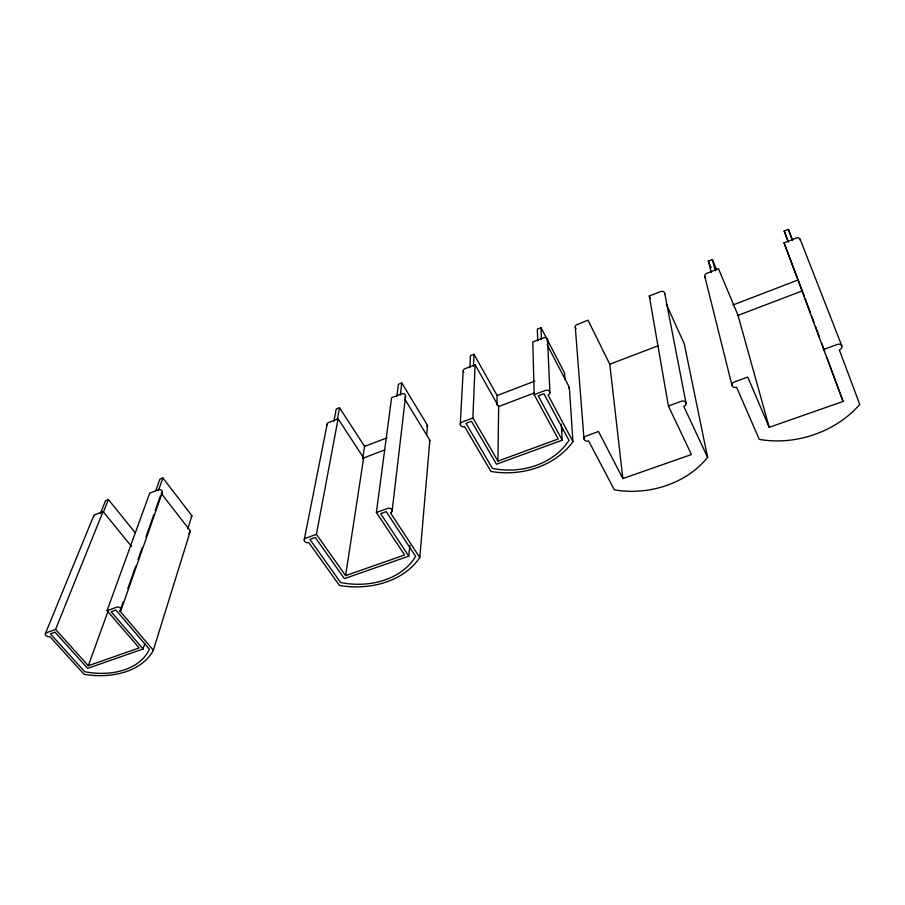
<?xml version="1.0" encoding="UTF-8"?>
<svg xmlns="http://www.w3.org/2000/svg" width="905" height="905" viewBox="0 0 905 905"><rect width="100%" height="100%" fill="white"/><g stroke="black" fill="none" stroke-linecap="round" stroke-linejoin="round"><path stroke-width="1.36" d="M547.106 341.332A2.93 2.489 -4 0 0 544.21 337.554L532.796 341.966L534.176 394.648L558.204 438.993L497.931 461.086L498.655 406.549L475.091 364.738L464.785 368.799A2.851 2.398 2.5 0 0 463.824 372.475M496.969 405.078L497.117 395.542L473.971 354.296L470.419 355.71L469.865 367.668M497.931 461.086L472.896 417.974L475.091 364.738M473.451 366.242L473.971 354.296M460.26 424.275L463.179 370.892M327.191 424.864A2.749 2.217 11.1 0 1 328.526 422.567L338.097 418.789L316.411 534.323L305.72 538.226A3.1 2.33 10.3 0 0 304.589 541.337A3.1 2.33 10.3 0 0 308.786 542.525L339.454 585.478A78.068 59.594 8.5 0 0 419.796 557.525L429.864 440.226L404.818 399.196M426.685 435.079L427.545 425.441L401.786 382.996L398.381 384.342L396.843 396.458M408.789 556.134L380.643 513.678L386.209 511.653L415.655 556.36A68.837 52.433 8.3 0 1 340.619 582.526L309.917 539.403L315.257 537.468L344.409 578.634L408.789 556.134L409.807 545.534M392.125 510.974L405.587 396.186M400.293 395.089L401.786 382.996M316.411 534.323L345.597 575.637L404.648 554.969L376.39 512.456L391.605 397.68L402.193 393.585A2.806 2.319 7 0 1 405.01 397.385M362.667 458.926L364.591 446.437L339.533 407.736L336.241 409.037L333.9 421.278M345.597 575.637L363.64 457.975L338.097 418.789M337.226 419.965L339.533 407.736M304.227 539.719L327.191 423.993M131.496 546.405L103.046 511.529L55.578 629.416L46.393 632.765A2.93 1.968 17.1 0 0 45.827 635.491A2.93 1.968 17.1 0 0 49.82 636.543L84.131 674.338A73.701 50.205 16.4 0 0 153.341 650.254L190.367 530.964L161.271 493.451M187.833 528.69L191.905 515.726L162.877 477.953L159.902 479.13L155.796 490.601M143.092 648.976L111.111 611.735L115.874 610.004L149.393 649.202A64.968 44.209 16.2 0 1 84.765 671.748L50.397 633.828L54.99 632.154L87.649 668.354L143.092 648.976L144.811 643.613M153.341 650.254L119.935 611.09L123.182 601.836M127.831 588.623L135.727 566.145M138.046 559.539L142.221 547.638M145.943 537.072L153.839 514.594M155.23 510.635L160.343 496.087M121.089 610.038L162.334 492.422M158.352 490.691L162.877 477.953M55.578 629.416L88.294 665.729L107.978 611.373M88.294 665.729L139.144 647.923L107.062 610.649L149.732 493.112L158.975 489.548A2.658 1.991 17.3 0 1 162.063 490.838A2.658 1.991 17.3 0 1 161.565 493.304M103.283 512.4L108.442 499.583L135.433 533.022M100.376 513.554L105.557 500.737L108.442 499.583M45.374 633.613L93.758 515.658M564.98 379.681L564.562 372.939L541.009 327.655L537.344 329.115L537.717 340.902M711.285 272.473L708.344 261.138L712.359 259.554L716.636 269.758M788.312 242.099L784.171 231.001L788.334 229.35L792.542 240.425M103.046 511.529L94.697 514.821A2.624 1.901 18.7 0 0 93.656 516.54M666.272 304.001L684.271 343.832L707.586 457.376A85.455 68.52 -7.6 0 1 614.337 489.831L588.612 440.939A3.36 2.692 -4.6 0 1 584.415 439.921A3.36 2.692 -4.6 0 1 585.264 436.402L598.476 431.493L622.866 478.553L691.454 454.548L668.399 405.994L649.281 296.003L660.639 291.523A3.066 2.602 -14.1 0 1 664.734 293.989M823.245 349.545L838.234 344.183A3.744 2.93 -19.2 0 1 841.933 346.253A3.744 2.93 -19.2 0 1 839.342 349.907L859.75 404.422A91.213 72.004 -16.5 0 1 759.284 439.389L736.591 387.216A3.563 2.851 -13.8 0 1 732.111 385.802A3.563 2.851 -13.8 0 1 734.306 381.967L747.745 377.068L769.193 427.318L843.098 401.447L784.047 242.834L797.022 237.823A3.269 2.704 -23.5 0 1 800.337 240.3M364.591 446.437L387.012 437.828M497.117 395.542L534.821 381.073M732.937 304.985L798.244 279.905M363.64 457.975L384.749 449.932M498.655 406.549L534.323 392.962M622.866 478.553L609.778 364.217L658.24 345.755M769.193 427.318L738.028 315.37L802.373 290.856L784.047 242.834M472.896 417.974L461.969 422.126A3.032 2.466 2.8 0 0 460.566 425.407A3.032 2.466 2.8 0 0 464.604 426.617L490.951 471.448A76.54 62.875 -0.1 0 0 572.933 441.583L569.358 387.374L547.14 344.771M534.176 394.648L546.315 390.134A3.111 2.568 -3 0 1 548.034 394.999L572.933 441.583M562.186 440.192L496.483 464.231L471.46 421.266L466.018 423.336L492.377 468.338A67.513 55.307 -0.2 0 0 568.951 440.373L543.939 393.743L538.26 395.904L562.186 440.192L561.304 424.185M107.062 610.649L117.265 607.017A2.975 2.059 15.8 0 1 120.851 608.522A2.975 2.059 15.8 0 1 119.935 611.09M376.39 512.456L388.29 508.214A3.156 2.444 6.8 0 1 391.944 509.922A3.156 2.444 6.8 0 1 390.462 512.875L419.796 557.525M668.399 405.994L681.386 401.254A3.484 2.794 -10.6 0 1 685.843 402.635A3.484 2.794 -10.6 0 1 683.784 406.379L707.586 457.376M609.778 364.217L588.001 320.189L576.394 324.861A2.964 2.523 -7 0 0 576.044 328.583M649.281 296.003L650.435 298.526M708.344 261.138L711.058 267.563M738.028 315.37L718.491 268.706L706.805 273.31A3.134 2.636 -17.7 0 0 705.391 277.586M800.19 239.339L841.82 345.857M784.171 231.001L788.165 241.533M788.334 229.35L792.248 239.712M802.859 292.168L804.319 296.116M805.28 298.752L810.62 313.232M811.593 315.868L814.014 322.452M815.473 326.4L819.342 336.931M821.774 343.515L824.681 351.411M827.102 357.995L843.098 401.447M712.359 259.554L715.357 270.867M704.803 276.5L731.975 385.383M664.7 293.175L686.035 403.268M575.263 326.965L583.974 438.835M547.582 339.794L549.878 392.442M541.009 327.655L541.439 339.443M429.864 440.226A69.312 56.63 9 0 1 429.208 441.267M427.545 425.441A67.932 56.031 9.3 0 1 426.764 426.515M190.367 530.964A65.907 48.553 17.9 0 1 188.851 533.678M191.905 515.726A64.674 48.135 18.3 0 1 191.306 516.676M563.182 429.355A66.257 54.786 -0.4 0 1 561.394 431.334M569.358 387.374A72.083 60.952 -0.7 0 1 568.578 388.483"/></g></svg>
